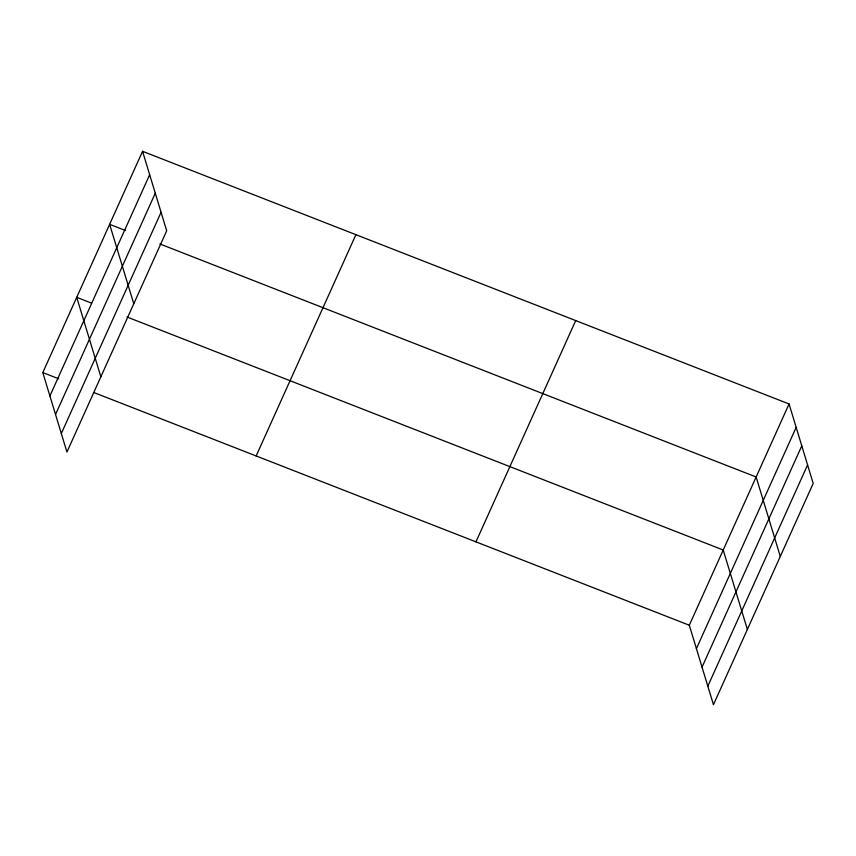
<?xml version="1.0" encoding="UTF-8"?>
<svg xmlns="http://www.w3.org/2000/svg" width="856" height="856" viewBox="0 0 856 856"><rect width="100%" height="100%" fill="white"/><g stroke="black" fill="none" stroke-linecap="round" stroke-linejoin="round"><path stroke-width="1.28" d="M142.556 151.309L166.695 230.767L66.939 452.032L42.8 372.574L142.556 151.309L789.061 403.968L813.2 483.426L713.444 704.691L689.305 625.233L789.061 403.968M49.905 395.975L149.672 174.699M55.533 414.475L155.289 193.199M61.322 433.532L161.078 212.267M256.147 455.948L355.903 234.683M475.957 541.859L575.713 320.583M696.41 648.634L796.166 427.358M702.027 667.134L801.783 445.858M707.826 686.191L807.583 464.926M125.575 230.553L109.632 224.326L133.782 303.784M159.911 243.971L756.137 476.985L780.276 556.443M91.432 303.088L76.719 297.342L100.858 376.8M126.988 316.988L723.213 550.001L747.363 629.46M42.8 372.574L58.743 378.801M94.299 392.701L689.305 625.233"/></g></svg>
